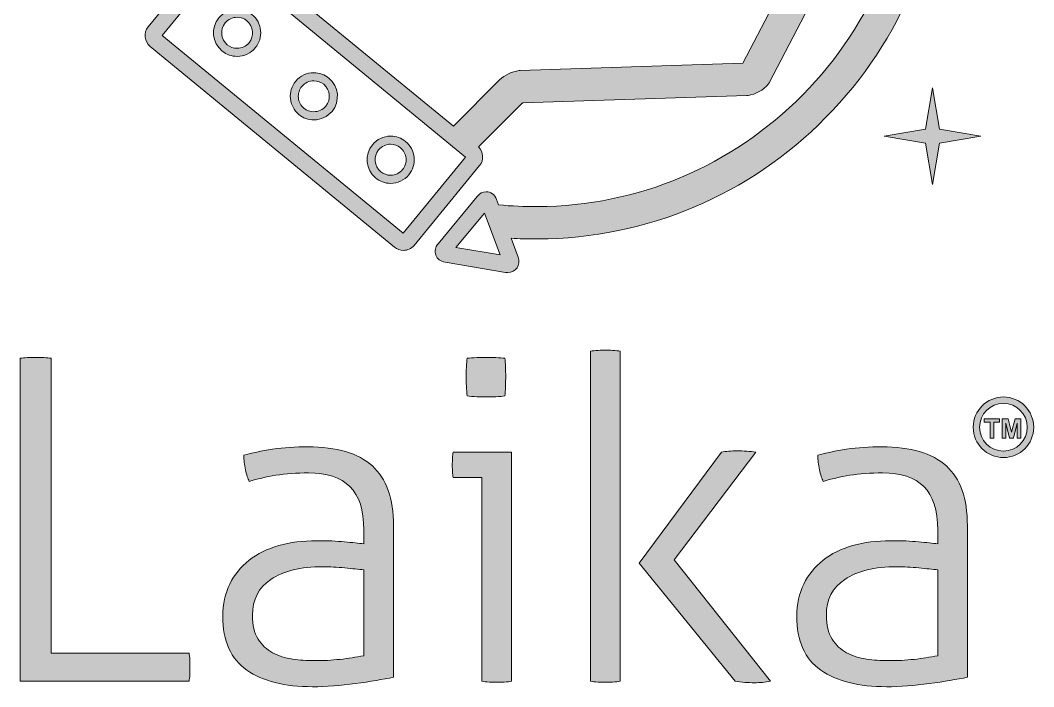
# Model space of a CAD drawing. Header units: inches. Extents: x 450 to 552, y -410 to -277.
# Drawn here: x 450.5 to 552, y -410.2 to -343.5 of the extents above; entities that cross this region are included whole.
import ezdxf

# ---------------------------------------------------------------- set-up
doc = ezdxf.new("R2010")
doc.units = ezdxf.units.IN
doc.header["$MEASUREMENT"] = 0
doc.layers.add('Layer 1', color=7, linetype='Continuous')

# ---------------------------------------------------------------- blocks, each defined once
blk = doc.blocks.new('block 3')
at = {"layer": 'Layer 1'}
h = blk.add_hatch(color=251, dxfattribs=at)
h.dxf.hatch_style = 2
edge = h.paths.add_edge_path()
edge.add_spline(control_points=[(507.61, -376.6), (507.79, -376.57), (508.04, -376.55), (508.36, -376.54), (508.67, -376.52), (508.92, -376.51), (509.1, -376.51), (509.25, -376.51), (509.49, -376.52), (509.82, -376.54), (510.15, -376.55), (510.4, -376.57), (510.58, -376.6), (510.58, -376.6), (510.58, -409.67), (510.58, -409.67), (510.4, -409.7), (510.15, -409.72), (509.82, -409.74), (509.49, -409.75), (509.25, -409.76), (509.1, -409.76), (508.92, -409.76), (508.67, -409.75), (508.36, -409.74), (508.04, -409.72), (507.79, -409.7), (507.61, -409.67), (507.61, -409.67), (507.61, -376.6), (507.61, -376.6)], knot_values=[0, 0, 0, 0, 1, 1, 1, 2, 2, 2, 3, 3, 3, 4, 4, 4, 5, 5, 5, 6, 6, 6, 7, 7, 7, 8, 8, 8, 9, 9, 9, 10, 10, 10, 10], degree=3, periodic=1)
edge = h.paths.add_edge_path()
edge.add_spline(control_points=[(512.47, -397.84), (512.47, -397.84), (520.71, -386.73), (520.71, -386.73), (521.18, -386.64), (521.71, -386.59), (522.28, -386.59), (522.94, -386.59), (523.57, -386.64), (524.17, -386.73), (524.17, -386.73), (515.98, -397.52), (515.98, -397.52), (515.98, -397.52), (525.65, -409.67), (525.65, -409.67), (525.11, -409.76), (524.57, -409.81), (524.03, -409.81), (523.37, -409.81), (522.73, -409.76), (522.1, -409.67), (522.1, -409.67), (512.47, -397.84), (512.47, -397.84)], knot_values=[0, 0, 0, 0, 1, 1, 1, 2, 2, 2, 3, 3, 3, 4, 4, 4, 5, 5, 5, 6, 6, 6, 7, 7, 7, 8, 8, 8, 8], degree=3, periodic=1)
h = blk.add_hatch(color=251, dxfattribs=at)
h.dxf.hatch_style = 2
edge = h.paths.add_edge_path()
edge.add_spline(control_points=[(450.48, -377.32), (450.66, -377.29), (450.89, -377.27), (451.18, -377.26), (451.46, -377.24), (451.75, -377.23), (452.05, -377.23), (452.32, -377.23), (452.59, -377.24), (452.86, -377.26), (453.13, -377.27), (453.37, -377.29), (453.58, -377.32), (453.58, -377.32), (453.58, -406.84), (453.58, -406.84), (453.58, -406.84), (467.39, -406.84), (467.39, -406.84), (467.42, -407.02), (467.45, -407.25), (467.46, -407.53), (467.48, -407.82), (467.48, -408.07), (467.48, -408.28), (467.48, -408.52), (467.48, -408.76), (467.46, -409.02), (467.45, -409.27), (467.42, -409.49), (467.39, -409.67), (467.39, -409.67), (450.48, -409.67), (450.48, -409.67), (450.48, -409.67), (450.48, -377.32), (450.48, -377.32)], knot_values=[0, 0, 0, 0, 1, 1, 1, 2, 2, 2, 3, 3, 3, 4, 4, 4, 5, 5, 5, 6, 6, 6, 7, 7, 7, 8, 8, 8, 9, 9, 9, 10, 10, 10, 11, 11, 11, 12, 12, 12, 12], degree=3, periodic=1)
h = blk.add_hatch(color=251, dxfattribs=at)
h.dxf.hatch_style = 2
edge = h.paths.add_edge_path()
edge.add_spline(control_points=[(496.73, -389.25), (496.73, -389.25), (493.85, -389.25), (493.85, -389.25), (493.82, -389.1), (493.79, -388.92), (493.78, -388.71), (493.76, -388.5), (493.76, -388.27), (493.76, -388.03), (493.76, -387.79), (493.76, -387.55), (493.78, -387.31), (493.79, -387.07), (493.82, -386.88), (493.85, -386.73), (493.85, -386.73), (499.7, -386.73), (499.7, -386.73), (499.7, -386.73), (499.7, -409.67), (499.7, -409.67), (499.52, -409.7), (499.27, -409.72), (498.95, -409.74), (498.64, -409.75), (498.39, -409.76), (498.21, -409.76), (498.06, -409.76), (497.82, -409.75), (497.49, -409.74), (497.16, -409.72), (496.91, -409.7), (496.73, -409.67), (496.73, -409.67), (496.73, -389.25), (496.73, -389.25)], knot_values=[0, 0, 0, 0, 1, 1, 1, 2, 2, 2, 3, 3, 3, 4, 4, 4, 5, 5, 5, 6, 6, 6, 7, 7, 7, 8, 8, 8, 9, 9, 9, 10, 10, 10, 11, 11, 11, 12, 12, 12, 12], degree=3, periodic=1)
edge = h.paths.add_edge_path()
edge.add_spline(control_points=[(495.24, -381.1), (495.21, -380.83), (495.19, -380.5), (495.17, -380.11), (495.16, -379.72), (495.15, -379.39), (495.15, -379.12), (495.15, -378.88), (495.16, -378.58), (495.17, -378.22), (495.19, -377.86), (495.21, -377.56), (495.24, -377.32), (495.51, -377.29), (495.84, -377.27), (496.23, -377.26), (496.62, -377.24), (496.95, -377.23), (497.22, -377.23), (497.46, -377.23), (497.76, -377.24), (498.12, -377.26), (498.48, -377.27), (498.78, -377.29), (499.02, -377.32), (499.05, -377.56), (499.07, -377.86), (499.09, -378.22), (499.1, -378.58), (499.11, -378.88), (499.11, -379.12), (499.11, -379.39), (499.1, -379.72), (499.09, -380.11), (499.07, -380.5), (499.05, -380.83), (499.02, -381.1), (498.78, -381.13), (498.48, -381.16), (498.12, -381.17), (497.76, -381.19), (497.46, -381.19), (497.22, -381.19), (496.95, -381.19), (496.62, -381.19), (496.23, -381.17), (495.84, -381.16), (495.51, -381.13), (495.24, -381.1)], knot_values=[0, 0, 0, 0, 1, 1, 1, 2, 2, 2, 3, 3, 3, 4, 4, 4, 5, 5, 5, 6, 6, 6, 7, 7, 7, 8, 8, 8, 9, 9, 9, 10, 10, 10, 11, 11, 11, 12, 12, 12, 13, 13, 13, 14, 14, 14, 15, 15, 15, 16, 16, 16, 16], degree=3, periodic=1)
h = blk.add_hatch(color=251, dxfattribs=at)
h.dxf.hatch_style = 2
edge = h.paths.add_edge_path()
edge.add_spline(control_points=[(484.9, -394.51), (484.9, -392.53), (484.43, -391.08), (483.5, -390.17), (482.57, -389.25), (481.19, -388.8), (479.36, -388.8), (478.16, -388.8), (477.07, -388.88), (476.08, -389.04), (475.09, -389.21), (474.2, -389.41), (473.42, -389.65), (473.27, -389.38), (473.15, -388.99), (473.04, -388.48), (472.94, -387.97), (472.88, -387.49), (472.88, -387.04), (473.66, -386.8), (474.62, -386.6), (475.76, -386.43), (476.9, -386.27), (478.07, -386.19), (479.27, -386.19), (482.18, -386.19), (484.34, -386.82), (485.75, -388.1), (487.16, -389.37), (487.86, -391.38), (487.86, -394.1), (487.86, -394.1), (487.86, -409.27), (487.86, -409.27), (486.81, -409.48), (485.54, -409.68), (484.04, -409.9), (482.54, -410.1), (481.12, -410.21), (479.77, -410.21), (476.98, -410.21), (474.78, -409.66), (473.18, -408.55), (471.57, -407.44), (470.77, -405.64), (470.77, -403.15), (470.77, -401.95), (471, -400.88), (471.47, -399.93), (471.93, -398.99), (472.58, -398.19), (473.4, -397.55), (474.22, -396.9), (475.22, -396.41), (476.37, -396.08), (477.52, -395.75), (478.79, -395.59), (480.17, -395.59), (481.25, -395.59), (482.18, -395.63), (482.96, -395.7), (483.74, -395.78), (484.38, -395.84), (484.9, -395.9), (484.9, -395.9), (484.9, -394.51), (484.9, -394.51)], knot_values=[0, 0, 0, 0, 1, 1, 1, 2, 2, 2, 3, 3, 3, 4, 4, 4, 5, 5, 5, 6, 6, 6, 7, 7, 7, 8, 8, 8, 9, 9, 9, 10, 10, 10, 11, 11, 11, 12, 12, 12, 13, 13, 13, 14, 14, 14, 15, 15, 15, 16, 16, 16, 17, 17, 17, 18, 18, 18, 19, 19, 19, 20, 20, 20, 21, 21, 21, 22, 22, 22, 22], degree=3, periodic=1)
edge = h.paths.add_edge_path()
edge.add_spline(control_points=[(484.9, -398.51), (484.38, -398.45), (483.75, -398.39), (482.98, -398.31), (482.22, -398.24), (481.49, -398.2), (480.8, -398.2), (478.55, -398.2), (476.81, -398.62), (475.58, -399.46), (474.35, -400.3), (473.74, -401.5), (473.74, -403.06), (473.74, -404.05), (473.92, -404.84), (474.3, -405.44), (474.67, -406.04), (475.16, -406.5), (475.76, -406.81), (476.36, -407.13), (477.02, -407.34), (477.74, -407.44), (478.46, -407.55), (479.18, -407.6), (479.9, -407.6), (480.83, -407.6), (481.7, -407.56), (482.51, -407.47), (483.32, -407.38), (484.11, -407.26), (484.9, -407.11), (484.9, -407.11), (484.9, -398.51), (484.9, -398.51)], knot_values=[0, 0, 0, 0, 1, 1, 1, 2, 2, 2, 3, 3, 3, 4, 4, 4, 5, 5, 5, 6, 6, 6, 7, 7, 7, 8, 8, 8, 9, 9, 9, 10, 10, 10, 11, 11, 11, 11], degree=3, periodic=1)
h = blk.add_hatch(color=251, dxfattribs=at)
h.dxf.hatch_style = 2
edge = h.paths.add_edge_path()
edge.add_spline(control_points=[(542.39, -394.51), (542.39, -392.53), (541.92, -391.08), (541, -390.17), (540.07, -389.25), (538.69, -388.8), (536.86, -388.8), (535.66, -388.8), (534.56, -388.88), (533.57, -389.04), (532.58, -389.21), (531.7, -389.41), (530.92, -389.65), (530.77, -389.38), (530.64, -388.99), (530.54, -388.48), (530.43, -387.97), (530.38, -387.49), (530.38, -387.04), (531.16, -386.8), (532.12, -386.6), (533.26, -386.43), (534.4, -386.27), (535.57, -386.19), (536.77, -386.19), (539.68, -386.19), (541.83, -386.82), (543.25, -388.1), (544.65, -389.37), (545.36, -391.38), (545.36, -394.1), (545.36, -394.1), (545.36, -409.27), (545.36, -409.27), (544.31, -409.48), (543.03, -409.68), (541.54, -409.9), (540.04, -410.1), (538.61, -410.21), (537.26, -410.21), (534.47, -410.21), (532.27, -409.66), (530.67, -408.55), (529.07, -407.44), (528.26, -405.64), (528.26, -403.15), (528.26, -401.95), (528.5, -400.88), (528.96, -399.93), (529.43, -398.99), (530.07, -398.19), (530.9, -397.55), (531.72, -396.9), (532.71, -396.41), (533.86, -396.08), (535.02, -395.75), (536.29, -395.59), (537.67, -395.59), (538.75, -395.59), (539.68, -395.63), (540.46, -395.7), (541.24, -395.78), (541.88, -395.84), (542.39, -395.9), (542.39, -395.9), (542.39, -394.51), (542.39, -394.51)], knot_values=[0, 0, 0, 0, 1, 1, 1, 2, 2, 2, 3, 3, 3, 4, 4, 4, 5, 5, 5, 6, 6, 6, 7, 7, 7, 8, 8, 8, 9, 9, 9, 10, 10, 10, 11, 11, 11, 12, 12, 12, 13, 13, 13, 14, 14, 14, 15, 15, 15, 16, 16, 16, 17, 17, 17, 18, 18, 18, 19, 19, 19, 20, 20, 20, 21, 21, 21, 22, 22, 22, 22], degree=3, periodic=1)
edge = h.paths.add_edge_path()
edge.add_spline(control_points=[(542.39, -398.51), (541.88, -398.45), (541.24, -398.39), (540.48, -398.31), (539.71, -398.24), (538.99, -398.2), (538.3, -398.2), (536.05, -398.2), (534.31, -398.62), (533.08, -399.46), (531.85, -400.3), (531.23, -401.5), (531.23, -403.06), (531.23, -404.05), (531.42, -404.84), (531.8, -405.44), (532.17, -406.04), (532.66, -406.5), (533.26, -406.81), (533.86, -407.13), (534.52, -407.34), (535.24, -407.44), (535.96, -407.55), (536.68, -407.6), (537.4, -407.6), (538.33, -407.6), (539.2, -407.56), (540.01, -407.47), (540.82, -407.38), (541.61, -407.26), (542.39, -407.11), (542.39, -407.11), (542.39, -398.51), (542.39, -398.51)], knot_values=[0, 0, 0, 0, 1, 1, 1, 2, 2, 2, 3, 3, 3, 4, 4, 4, 5, 5, 5, 6, 6, 6, 7, 7, 7, 8, 8, 8, 9, 9, 9, 10, 10, 10, 11, 11, 11, 11], degree=3, periodic=1)
at = {"layer": 'Layer 1', "lineweight": 0}
for points, knots in [([(507.61, -376.6), (507.79, -376.57), (508.04, -376.55), (508.36, -376.54), (508.67, -376.52), (508.92, -376.51), (509.1, -376.51), (509.25, -376.51), (509.49, -376.52), (509.82, -376.54), (510.15, -376.55), (510.4, -376.57), (510.58, -376.6), (510.58, -376.6), (510.58, -409.67), (510.58, -409.67), (510.4, -409.7), (510.15, -409.72), (509.82, -409.74), (509.49, -409.75), (509.25, -409.76), (509.1, -409.76), (508.92, -409.76), (508.67, -409.75), (508.36, -409.74), (508.04, -409.72), (507.79, -409.7), (507.61, -409.67), (507.61, -409.67), (507.61, -376.6), (507.61, -376.6)], [0, 0, 0, 0, 1, 1, 1, 2, 2, 2, 3, 3, 3, 4, 4, 4, 5, 5, 5, 6, 6, 6, 7, 7, 7, 8, 8, 8, 9, 9, 9, 10, 10, 10, 10]), ([(450.48, -377.32), (450.66, -377.29), (450.89, -377.27), (451.18, -377.26), (451.46, -377.24), (451.75, -377.23), (452.05, -377.23), (452.32, -377.23), (452.59, -377.24), (452.86, -377.26), (453.13, -377.27), (453.37, -377.29), (453.58, -377.32), (453.58, -377.32), (453.58, -406.84), (453.58, -406.84), (453.58, -406.84), (467.39, -406.84), (467.39, -406.84), (467.42, -407.02), (467.45, -407.25), (467.46, -407.53), (467.48, -407.82), (467.48, -408.07), (467.48, -408.28), (467.48, -408.52), (467.48, -408.76), (467.46, -409.02), (467.45, -409.27), (467.42, -409.49), (467.39, -409.67), (467.39, -409.67), (450.48, -409.67), (450.48, -409.67), (450.48, -409.67), (450.48, -377.32), (450.48, -377.32)], [0, 0, 0, 0, 1, 1, 1, 2, 2, 2, 3, 3, 3, 4, 4, 4, 5, 5, 5, 6, 6, 6, 7, 7, 7, 8, 8, 8, 9, 9, 9, 10, 10, 10, 11, 11, 11, 12, 12, 12, 12]), ([(495.24, -381.1), (495.21, -380.83), (495.19, -380.5), (495.17, -380.11), (495.16, -379.72), (495.15, -379.39), (495.15, -379.12), (495.15, -378.88), (495.16, -378.58), (495.17, -378.22), (495.19, -377.86), (495.21, -377.56), (495.24, -377.32), (495.51, -377.29), (495.84, -377.27), (496.23, -377.26), (496.62, -377.24), (496.95, -377.23), (497.22, -377.23), (497.46, -377.23), (497.76, -377.24), (498.12, -377.26), (498.48, -377.27), (498.78, -377.29), (499.02, -377.32), (499.05, -377.56), (499.07, -377.86), (499.09, -378.22), (499.1, -378.58), (499.11, -378.88), (499.11, -379.12), (499.11, -379.39), (499.1, -379.72), (499.09, -380.11), (499.07, -380.5), (499.05, -380.83), (499.02, -381.1), (498.78, -381.13), (498.48, -381.16), (498.12, -381.17), (497.76, -381.19), (497.46, -381.19), (497.22, -381.19), (496.95, -381.19), (496.62, -381.19), (496.23, -381.17), (495.84, -381.16), (495.51, -381.13), (495.24, -381.1)], [0, 0, 0, 0, 1, 1, 1, 2, 2, 2, 3, 3, 3, 4, 4, 4, 5, 5, 5, 6, 6, 6, 7, 7, 7, 8, 8, 8, 9, 9, 9, 10, 10, 10, 11, 11, 11, 12, 12, 12, 13, 13, 13, 14, 14, 14, 15, 15, 15, 16, 16, 16, 16]), ([(484.9, -394.51), (484.9, -392.53), (484.43, -391.08), (483.5, -390.17), (482.57, -389.25), (481.19, -388.8), (479.36, -388.8), (478.16, -388.8), (477.07, -388.88), (476.08, -389.04), (475.09, -389.21), (474.2, -389.41), (473.42, -389.65), (473.27, -389.38), (473.15, -388.99), (473.04, -388.48), (472.94, -387.97), (472.88, -387.49), (472.88, -387.04), (473.66, -386.8), (474.62, -386.6), (475.76, -386.43), (476.9, -386.27), (478.07, -386.19), (479.27, -386.19), (482.18, -386.19), (484.34, -386.82), (485.75, -388.1), (487.16, -389.37), (487.86, -391.38), (487.86, -394.1), (487.86, -394.1), (487.86, -409.27), (487.86, -409.27), (486.81, -409.48), (485.54, -409.68), (484.04, -409.9), (482.54, -410.1), (481.12, -410.21), (479.77, -410.21), (476.98, -410.21), (474.78, -409.66), (473.18, -408.55), (471.57, -407.44), (470.77, -405.64), (470.77, -403.15), (470.77, -401.95), (471, -400.88), (471.47, -399.93), (471.93, -398.99), (472.58, -398.19), (473.4, -397.55), (474.22, -396.9), (475.22, -396.41), (476.37, -396.08), (477.52, -395.75), (478.79, -395.59), (480.17, -395.59), (481.25, -395.59), (482.18, -395.63), (482.96, -395.7), (483.74, -395.78), (484.38, -395.84), (484.9, -395.9), (484.9, -395.9), (484.9, -394.51), (484.9, -394.51)], [0, 0, 0, 0, 1, 1, 1, 2, 2, 2, 3, 3, 3, 4, 4, 4, 5, 5, 5, 6, 6, 6, 7, 7, 7, 8, 8, 8, 9, 9, 9, 10, 10, 10, 11, 11, 11, 12, 12, 12, 13, 13, 13, 14, 14, 14, 15, 15, 15, 16, 16, 16, 17, 17, 17, 18, 18, 18, 19, 19, 19, 20, 20, 20, 21, 21, 21, 22, 22, 22, 22]), ([(496.73, -389.25), (496.73, -389.25), (493.85, -389.25), (493.85, -389.25), (493.82, -389.1), (493.79, -388.92), (493.78, -388.71), (493.76, -388.5), (493.76, -388.27), (493.76, -388.03), (493.76, -387.79), (493.76, -387.55), (493.78, -387.31), (493.79, -387.07), (493.82, -386.88), (493.85, -386.73), (493.85, -386.73), (499.7, -386.73), (499.7, -386.73), (499.7, -386.73), (499.7, -409.67), (499.7, -409.67), (499.52, -409.7), (499.27, -409.72), (498.95, -409.74), (498.64, -409.75), (498.39, -409.76), (498.21, -409.76), (498.06, -409.76), (497.82, -409.75), (497.49, -409.74), (497.16, -409.72), (496.91, -409.7), (496.73, -409.67), (496.73, -409.67), (496.73, -389.25), (496.73, -389.25)], [0, 0, 0, 0, 1, 1, 1, 2, 2, 2, 3, 3, 3, 4, 4, 4, 5, 5, 5, 6, 6, 6, 7, 7, 7, 8, 8, 8, 9, 9, 9, 10, 10, 10, 11, 11, 11, 12, 12, 12, 12]), ([(512.47, -397.84), (512.47, -397.84), (520.71, -386.73), (520.71, -386.73), (521.18, -386.64), (521.71, -386.59), (522.28, -386.59), (522.94, -386.59), (523.57, -386.64), (524.17, -386.73), (524.17, -386.73), (515.98, -397.52), (515.98, -397.52), (515.98, -397.52), (525.65, -409.67), (525.65, -409.67), (525.11, -409.76), (524.57, -409.81), (524.03, -409.81), (523.37, -409.81), (522.73, -409.76), (522.1, -409.67), (522.1, -409.67), (512.47, -397.84), (512.47, -397.84)], [0, 0, 0, 0, 1, 1, 1, 2, 2, 2, 3, 3, 3, 4, 4, 4, 5, 5, 5, 6, 6, 6, 7, 7, 7, 8, 8, 8, 8]), ([(542.39, -394.51), (542.39, -392.53), (541.92, -391.08), (541, -390.17), (540.07, -389.25), (538.69, -388.8), (536.86, -388.8), (535.66, -388.8), (534.56, -388.88), (533.57, -389.04), (532.58, -389.21), (531.7, -389.41), (530.92, -389.65), (530.77, -389.38), (530.64, -388.99), (530.54, -388.48), (530.43, -387.97), (530.38, -387.49), (530.38, -387.04), (531.16, -386.8), (532.12, -386.6), (533.26, -386.43), (534.4, -386.27), (535.57, -386.19), (536.77, -386.19), (539.68, -386.19), (541.83, -386.82), (543.25, -388.1), (544.65, -389.37), (545.36, -391.38), (545.36, -394.1), (545.36, -394.1), (545.36, -409.27), (545.36, -409.27), (544.31, -409.48), (543.03, -409.68), (541.54, -409.9), (540.04, -410.1), (538.61, -410.21), (537.26, -410.21), (534.47, -410.21), (532.27, -409.66), (530.67, -408.55), (529.07, -407.44), (528.26, -405.64), (528.26, -403.15), (528.26, -401.95), (528.5, -400.88), (528.96, -399.93), (529.43, -398.99), (530.07, -398.19), (530.9, -397.55), (531.72, -396.9), (532.71, -396.41), (533.86, -396.08), (535.02, -395.75), (536.29, -395.59), (537.67, -395.59), (538.75, -395.59), (539.68, -395.63), (540.46, -395.7), (541.24, -395.78), (541.88, -395.84), (542.39, -395.9), (542.39, -395.9), (542.39, -394.51), (542.39, -394.51)], [0, 0, 0, 0, 1, 1, 1, 2, 2, 2, 3, 3, 3, 4, 4, 4, 5, 5, 5, 6, 6, 6, 7, 7, 7, 8, 8, 8, 9, 9, 9, 10, 10, 10, 11, 11, 11, 12, 12, 12, 13, 13, 13, 14, 14, 14, 15, 15, 15, 16, 16, 16, 17, 17, 17, 18, 18, 18, 19, 19, 19, 20, 20, 20, 21, 21, 21, 22, 22, 22, 22]), ([(484.9, -398.51), (484.38, -398.45), (483.75, -398.39), (482.98, -398.31), (482.22, -398.24), (481.49, -398.2), (480.8, -398.2), (478.55, -398.2), (476.81, -398.62), (475.58, -399.46), (474.35, -400.3), (473.74, -401.5), (473.74, -403.06), (473.74, -404.05), (473.92, -404.84), (474.3, -405.44), (474.67, -406.04), (475.16, -406.5), (475.76, -406.81), (476.36, -407.13), (477.02, -407.34), (477.74, -407.44), (478.46, -407.55), (479.18, -407.6), (479.9, -407.6), (480.83, -407.6), (481.7, -407.56), (482.51, -407.47), (483.32, -407.38), (484.11, -407.26), (484.9, -407.11), (484.9, -407.11), (484.9, -398.51), (484.9, -398.51)], [0, 0, 0, 0, 1, 1, 1, 2, 2, 2, 3, 3, 3, 4, 4, 4, 5, 5, 5, 6, 6, 6, 7, 7, 7, 8, 8, 8, 9, 9, 9, 10, 10, 10, 11, 11, 11, 11]), ([(542.39, -398.51), (541.88, -398.45), (541.24, -398.39), (540.48, -398.31), (539.71, -398.24), (538.99, -398.2), (538.3, -398.2), (536.05, -398.2), (534.31, -398.62), (533.08, -399.46), (531.85, -400.3), (531.23, -401.5), (531.23, -403.06), (531.23, -404.05), (531.42, -404.84), (531.8, -405.44), (532.17, -406.04), (532.66, -406.5), (533.26, -406.81), (533.86, -407.13), (534.52, -407.34), (535.24, -407.44), (535.96, -407.55), (536.68, -407.6), (537.4, -407.6), (538.33, -407.6), (539.2, -407.56), (540.01, -407.47), (540.82, -407.38), (541.61, -407.26), (542.39, -407.11), (542.39, -407.11), (542.39, -398.51), (542.39, -398.51)], [0, 0, 0, 0, 1, 1, 1, 2, 2, 2, 3, 3, 3, 4, 4, 4, 5, 5, 5, 6, 6, 6, 7, 7, 7, 8, 8, 8, 9, 9, 9, 10, 10, 10, 11, 11, 11, 11])]:
    blk.add_open_spline(points, degree=3, knots=knots, dxfattribs=at)
blk = doc.blocks.new('block 4')
at = {"layer": 'Layer 1'}
h = blk.add_hatch(color=251, dxfattribs=at)
h.dxf.hatch_style = 2
edge = h.paths.add_edge_path()
edge.add_spline(control_points=[(548.97, -381.2), (547.3, -381.2), (545.94, -382.56), (545.94, -384.23), (545.94, -385.9), (547.3, -387.27), (548.97, -387.27), (550.64, -387.27), (552, -385.9), (552, -384.23), (552, -382.56), (550.64, -381.2), (548.97, -381.2)], knot_values=[0, 0, 0, 0, 1, 1, 1, 2, 2, 2, 3, 3, 3, 4, 4, 4, 4], degree=3, periodic=1)
edge = h.paths.add_edge_path()
edge.add_spline(control_points=[(548.97, -386.62), (547.65, -386.62), (546.58, -385.55), (546.58, -384.23), (546.58, -382.91), (547.65, -381.84), (548.97, -381.84), (550.29, -381.84), (551.36, -382.91), (551.36, -384.23), (551.36, -385.55), (550.29, -386.62), (548.97, -386.62)], knot_values=[0, 0, 0, 0, 1, 1, 1, 2, 2, 2, 3, 3, 3, 4, 4, 4, 4], degree=3, periodic=1)
h = blk.add_hatch(color=251, dxfattribs=at)
h.dxf.hatch_style = 2
h.paths.add_polyline_path([(547.05, -383.72), (547.63, -383.72), (547.63, -385.34), (548.02, -385.34), (548.02, -383.72), (548.59, -383.72), (548.59, -383.39), (547.05, -383.39)])
h = blk.add_hatch(color=251, dxfattribs=at)
h.dxf.hatch_style = 2
h.paths.add_polyline_path([(550.13, -383.39), (549.78, -384.72), (549.43, -383.39), (548.84, -383.39), (548.84, -385.34), (549.21, -385.34), (549.21, -383.81), (549.59, -385.34), (549.97, -385.34), (550.35, -383.81), (550.35, -385.34), (550.72, -385.34), (550.72, -383.39)])
at = {"layer": 'Layer 1', "lineweight": 0}
for points in [[(547.05, -383.72), (547.63, -383.72), (547.63, -385.34), (548.02, -385.34), (548.02, -383.72), (548.59, -383.72), (548.59, -383.39), (547.05, -383.39), (547.05, -383.72)], [(550.13, -383.39), (549.78, -384.72), (549.43, -383.39), (548.84, -383.39), (548.84, -385.34), (549.21, -385.34), (549.21, -383.81), (549.59, -385.34), (549.97, -385.34), (550.35, -383.81), (550.35, -385.34), (550.72, -385.34), (550.72, -383.39), (550.13, -383.39)]]:
    blk.add_lwpolyline(points, dxfattribs=at)
for points in [[(548.97, -381.2), (547.3, -381.2), (545.94, -382.56), (545.94, -384.23), (545.94, -385.9), (547.3, -387.27), (548.97, -387.27), (550.64, -387.27), (552, -385.9), (552, -384.23), (552, -382.56), (550.64, -381.2), (548.97, -381.2)], [(548.97, -386.62), (547.65, -386.62), (546.58, -385.55), (546.58, -384.23), (546.58, -382.91), (547.65, -381.84), (548.97, -381.84), (550.29, -381.84), (551.36, -382.91), (551.36, -384.23), (551.36, -385.55), (550.29, -386.62), (548.97, -386.62)]]:
    blk.add_open_spline(points, degree=3, knots=[0, 0, 0, 0, 1, 1, 1, 2, 2, 2, 3, 3, 3, 4, 4, 4, 4], dxfattribs=at)
blk = doc.blocks.new('block 6')
at = {"layer": 'Layer 1'}
h = blk.add_hatch(color=250, dxfattribs=at)
h.dxf.hatch_style = 2
edge = h.paths.add_edge_path()
edge.add_spline(control_points=[(502.08, -283.62), (502, -283.62), (501.91, -283.62), (501.83, -283.62), (489.47, -283.7), (478.42, -289.28), (470.97, -298.01), (470.97, -298.01), (468.98, -297.48), (468.98, -297.48), (468.36, -297.26), (467.71, -297.33), (467.19, -297.69), (466.62, -298.09), (466.32, -298.76), (466.38, -299.49), (466.38, -299.49), (466.39, -299.57), (466.39, -299.57), (466.39, -299.57), (467.07, -303.41), (467.07, -303.41), (463.3, -309.64), (461.15, -316.95), (461.2, -324.75), (461.22, -327.92), (461.6, -331.06), (462.34, -334.11), (462.34, -334.11), (460.63, -333.82), (460.63, -333.82), (460.16, -333.75), (459.72, -333.92), (459.48, -334.27), (459.27, -334.57), (459.23, -334.97), (459.37, -335.35), (459.37, -335.35), (461.53, -341.11), (461.53, -341.11), (461.71, -341.59), (462.11, -341.89), (462.57, -341.89), (462.92, -341.89), (463.24, -341.73), (463.48, -341.44), (463.48, -341.44), (467.39, -336.69), (467.39, -336.69), (467.67, -336.35), (467.75, -335.92), (467.61, -335.55), (467.47, -335.18), (467.13, -334.91), (466.69, -334.84), (466.69, -334.84), (465.84, -334.69), (465.84, -334.69), (464.93, -331.47), (464.46, -328.12), (464.44, -324.73), (464.4, -318.96), (465.68, -313.48), (467.99, -308.57), (467.99, -308.57), (470.37, -321.99), (470.37, -321.99), (470.48, -322.84), (471.08, -323.68), (471.86, -324.04), (471.86, -324.04), (473.96, -325.02), (473.96, -325.02), (473.96, -325.02), (471.74, -335.93), (471.74, -335.93), (471.51, -335.76), (471.22, -335.66), (470.92, -335.66), (470.51, -335.66), (470.12, -335.84), (469.85, -336.16), (469.85, -336.16), (463.29, -344.15), (463.29, -344.15), (462.81, -344.74), (462.9, -345.62), (463.49, -346.1), (463.49, -346.1), (487.98, -366.21), (487.98, -366.21), (488.22, -366.41), (488.54, -366.52), (488.86, -366.52), (489.27, -366.52), (489.66, -366.34), (489.93, -366.02), (489.93, -366.02), (496.49, -358.03), (496.49, -358.03), (496.94, -357.47), (496.89, -356.66), (496.38, -356.16), (496.38, -356.16), (500.77, -351.78), (500.77, -351.78), (500.78, -351.77), (500.81, -351.76), (500.83, -351.75), (500.83, -351.75), (523.26, -351.01), (523.26, -351.01), (523.26, -351.01), (523.39, -351), (523.39, -351), (524.14, -350.92), (524.95, -350.46), (525.41, -349.87), (525.41, -349.87), (525.5, -349.76), (525.5, -349.76), (525.5, -349.76), (537.47, -326.83), (537.47, -326.83), (537.81, -326.3), (537.89, -325.65), (537.68, -325.08), (537.45, -324.45), (536.9, -324), (536.21, -323.85), (536.21, -323.85), (535.97, -323.79), (535.97, -323.79), (535.97, -323.79), (534.11, -323.36), (534.11, -323.36), (534.11, -323.36), (520.45, -320.18), (520.45, -320.18), (520.44, -320.18), (520.43, -320.17), (520.42, -320.16), (520.42, -320.16), (512.81, -310.11), (512.81, -310.11), (512.34, -309.49), (511.51, -309.03), (510.74, -308.96), (510.74, -308.96), (505.25, -308.46), (505.25, -308.46), (505.25, -308.46), (498.39, -289.61), (498.39, -289.61), (498.14, -288.92), (497.58, -288.44), (496.9, -288.32), (496.22, -288.2), (495.53, -288.46), (495.06, -289.03), (495.06, -289.03), (484.5, -301.61), (484.5, -301.61), (484.5, -301.61), (474.48, -298.94), (474.48, -298.94), (481.3, -291.58), (491.03, -286.93), (501.85, -286.86), (501.93, -286.86), (502.01, -286.86), (502.09, -286.86), (512.05, -286.86), (521.43, -290.71), (528.53, -297.72), (535.68, -304.79), (539.66, -314.22), (539.72, -324.27), (539.78, -334.32), (535.92, -343.8), (528.86, -350.95), (521.79, -358.1), (512.36, -362.08), (502.31, -362.14), (501, -362.15), (499.69, -362.09), (498.39, -361.96), (498.39, -361.96), (498.19, -361.43), (498.19, -361.43), (498.01, -360.95), (497.61, -360.65), (497.15, -360.65), (496.8, -360.65), (496.48, -360.82), (496.24, -361.11), (496.24, -361.11), (492.33, -365.85), (492.33, -365.85), (492.05, -366.19), (491.97, -366.62), (492.11, -366.99), (492.25, -367.37), (492.59, -367.63), (493.03, -367.71), (493.03, -367.71), (499.09, -368.72), (499.09, -368.72), (499.17, -368.73), (499.24, -368.74), (499.32, -368.74), (499.7, -368.74), (500.04, -368.57), (500.24, -368.28), (500.45, -367.97), (500.49, -367.58), (500.35, -367.19), (500.35, -367.19), (499.64, -365.31), (499.64, -365.31), (500.45, -365.36), (501.27, -365.38), (502.08, -365.38), (502.16, -365.38), (502.25, -365.38), (502.33, -365.38), (513.25, -365.31), (523.49, -361), (531.16, -353.23), (538.84, -345.46), (543.03, -335.17), (542.96, -324.25), (542.82, -301.79), (524.51, -283.62), (502.08, -283.62)], knot_values=[0, 0, 0, 0, 1, 1, 1, 2, 2, 2, 3, 3, 3, 4, 4, 4, 5, 5, 5, 6, 6, 6, 7, 7, 7, 8, 8, 8, 9, 9, 9, 10, 10, 10, 11, 11, 11, 12, 12, 12, 13, 13, 13, 14, 14, 14, 15, 15, 15, 16, 16, 16, 17, 17, 17, 18, 18, 18, 19, 19, 19, 20, 20, 20, 21, 21, 21, 22, 22, 22, 23, 23, 23, 24, 24, 24, 25, 25, 25, 26, 26, 26, 27, 27, 27, 28, 28, 28, 29, 29, 29, 30, 30, 30, 31, 31, 31, 32, 32, 32, 33, 33, 33, 34, 34, 34, 35, 35, 35, 36, 36, 36, 37, 37, 37, 38, 38, 38, 39, 39, 39, 40, 40, 40, 41, 41, 41, 42, 42, 42, 43, 43, 43, 44, 44, 44, 45, 45, 45, 46, 46, 46, 47, 47, 47, 48, 48, 48, 49, 49, 49, 50, 50, 50, 51, 51, 51, 52, 52, 52, 53, 53, 53, 54, 54, 54, 55, 55, 55, 56, 56, 56, 57, 57, 57, 58, 58, 58, 59, 59, 59, 60, 60, 60, 61, 61, 61, 62, 62, 62, 63, 63, 63, 64, 64, 64, 65, 65, 65, 66, 66, 66, 67, 67, 67, 68, 68, 68, 69, 69, 69, 70, 70, 70, 71, 71, 71, 72, 72, 72, 73, 73, 73, 74, 74, 74, 75, 75, 75, 76, 76, 76, 77, 77, 77, 78, 78, 78, 78], degree=3, periodic=1)
h.paths.add_polyline_path([(465.61, -336.3), (462.75, -339.76), (461.18, -335.56)])
h.paths.add_polyline_path([(488.82, -364.81), (464.7, -345), (470.96, -337.37), (495.08, -357.18)])
edge = h.paths.add_edge_path()
edge.add_spline(control_points=[(496.1, -292.82), (496.1, -292.82), (501.68, -308.14), (501.68, -308.14), (501.68, -308.14), (496.8, -307.69), (496.8, -307.69), (496.8, -307.69), (496.71, -306.63), (496.71, -306.63), (496.63, -305.75), (496.02, -304.87), (495.21, -304.49), (495.21, -304.49), (495.08, -304.43), (495.08, -304.43), (495.08, -304.43), (487.96, -302.53), (487.96, -302.53), (487.96, -302.53), (496.1, -292.82), (496.1, -292.82)], knot_values=[0, 0, 0, 0, 1, 1, 1, 2, 2, 2, 3, 3, 3, 4, 4, 4, 5, 5, 5, 6, 6, 6, 7, 7, 7, 7], degree=3, periodic=1)
edge = h.paths.add_edge_path()
edge.add_spline(control_points=[(493.52, -307.37), (493.52, -307.37), (494.1, -313.95), (494.1, -313.95), (494.17, -314.84), (494.96, -315.5), (495.85, -315.42), (496.75, -315.34), (497.4, -314.56), (497.33, -313.66), (497.33, -313.66), (497.09, -310.97), (497.09, -310.97), (497.09, -310.97), (510.31, -312.18), (510.31, -312.18), (510.31, -312.18), (517.87, -322.17), (517.87, -322.17), (518.3, -322.73), (519.04, -323.2), (519.73, -323.34), (519.73, -323.34), (526.77, -324.98), (526.77, -324.98), (526.77, -324.98), (531.31, -331.62), (531.31, -331.62), (531.31, -331.62), (522.87, -347.78), (522.87, -347.78), (522.87, -347.78), (500.57, -348.51), (500.57, -348.51), (500.57, -348.51), (500.44, -348.52), (500.44, -348.52), (499.76, -348.6), (498.99, -348.97), (498.5, -349.46), (498.5, -349.46), (493.87, -354.09), (493.87, -354.09), (493.87, -354.09), (474.58, -338.25), (474.58, -338.25), (474.58, -338.25), (476.98, -326.43), (476.98, -326.43), (476.98, -326.43), (478.25, -327.02), (478.25, -327.02), (478.47, -327.12), (478.71, -327.17), (478.94, -327.17), (479.55, -327.17), (480.13, -326.83), (480.41, -326.24), (480.79, -325.42), (480.43, -324.46), (479.62, -324.08), (479.62, -324.08), (473.53, -321.24), (473.53, -321.24), (473.53, -321.24), (469.96, -301.1), (469.96, -301.1), (469.96, -301.1), (493.52, -307.37), (493.52, -307.37)], knot_values=[0, 0, 0, 0, 1, 1, 1, 2, 2, 2, 3, 3, 3, 4, 4, 4, 5, 5, 5, 6, 6, 6, 7, 7, 7, 8, 8, 8, 9, 9, 9, 10, 10, 10, 11, 11, 11, 12, 12, 12, 13, 13, 13, 14, 14, 14, 15, 15, 15, 16, 16, 16, 17, 17, 17, 18, 18, 18, 19, 19, 19, 20, 20, 20, 21, 21, 21, 22, 22, 22, 23, 23, 23, 23], degree=3, periodic=1)
h.paths.add_polyline_path([(494.11, -366.24), (496.97, -362.78), (498.54, -366.98)])
at = {"layer": 'Layer 1', "lineweight": 0}
for points in [[(488.82, -364.81), (464.7, -345), (470.96, -337.37), (495.08, -357.18), (488.82, -364.81)], [(494.11, -366.24), (496.97, -362.78), (498.54, -366.98), (494.11, -366.24)]]:
    blk.add_lwpolyline(points, dxfattribs=at)
for points, knots in [([(502.08, -283.62), (502, -283.62), (501.91, -283.62), (501.83, -283.62), (489.47, -283.7), (478.42, -289.28), (470.97, -298.01), (470.97, -298.01), (468.98, -297.48), (468.98, -297.48), (468.36, -297.26), (467.71, -297.33), (467.19, -297.69), (466.62, -298.09), (466.32, -298.76), (466.38, -299.49), (466.38, -299.49), (466.39, -299.57), (466.39, -299.57), (466.39, -299.57), (467.07, -303.41), (467.07, -303.41), (463.3, -309.64), (461.15, -316.95), (461.2, -324.75), (461.22, -327.92), (461.6, -331.06), (462.34, -334.11), (462.34, -334.11), (460.63, -333.82), (460.63, -333.82), (460.16, -333.75), (459.72, -333.92), (459.48, -334.27), (459.27, -334.57), (459.23, -334.97), (459.37, -335.35), (459.37, -335.35), (461.53, -341.11), (461.53, -341.11), (461.71, -341.59), (462.11, -341.89), (462.57, -341.89), (462.92, -341.89), (463.24, -341.73), (463.48, -341.44), (463.48, -341.44), (467.39, -336.69), (467.39, -336.69), (467.67, -336.35), (467.75, -335.92), (467.61, -335.55), (467.47, -335.18), (467.13, -334.91), (466.69, -334.84), (466.69, -334.84), (465.84, -334.69), (465.84, -334.69), (464.93, -331.47), (464.46, -328.12), (464.44, -324.73), (464.4, -318.96), (465.68, -313.48), (467.99, -308.57), (467.99, -308.57), (470.37, -321.99), (470.37, -321.99), (470.48, -322.84), (471.08, -323.68), (471.86, -324.04), (471.86, -324.04), (473.96, -325.02), (473.96, -325.02), (473.96, -325.02), (471.74, -335.93), (471.74, -335.93), (471.51, -335.76), (471.22, -335.66), (470.92, -335.66), (470.51, -335.66), (470.12, -335.84), (469.85, -336.16), (469.85, -336.16), (463.29, -344.15), (463.29, -344.15), (462.81, -344.74), (462.9, -345.62), (463.49, -346.1), (463.49, -346.1), (487.98, -366.21), (487.98, -366.21), (488.22, -366.41), (488.54, -366.52), (488.86, -366.52), (489.27, -366.52), (489.66, -366.34), (489.93, -366.02), (489.93, -366.02), (496.49, -358.03), (496.49, -358.03), (496.94, -357.47), (496.89, -356.66), (496.38, -356.16), (496.38, -356.16), (500.77, -351.78), (500.77, -351.78), (500.78, -351.77), (500.81, -351.76), (500.83, -351.75), (500.83, -351.75), (523.26, -351.01), (523.26, -351.01), (523.26, -351.01), (523.39, -351), (523.39, -351), (524.14, -350.92), (524.95, -350.46), (525.41, -349.87), (525.41, -349.87), (525.5, -349.76), (525.5, -349.76), (525.5, -349.76), (537.47, -326.83), (537.47, -326.83), (537.81, -326.3), (537.89, -325.65), (537.68, -325.08), (537.45, -324.45), (536.9, -324), (536.21, -323.85), (536.21, -323.85), (535.97, -323.79), (535.97, -323.79), (535.97, -323.79), (534.11, -323.36), (534.11, -323.36), (534.11, -323.36), (520.45, -320.18), (520.45, -320.18), (520.44, -320.18), (520.43, -320.17), (520.42, -320.16), (520.42, -320.16), (512.81, -310.11), (512.81, -310.11), (512.34, -309.49), (511.51, -309.03), (510.74, -308.96), (510.74, -308.96), (505.25, -308.46), (505.25, -308.46), (505.25, -308.46), (498.39, -289.61), (498.39, -289.61), (498.14, -288.92), (497.58, -288.44), (496.9, -288.32), (496.22, -288.2), (495.53, -288.46), (495.06, -289.03), (495.06, -289.03), (484.5, -301.61), (484.5, -301.61), (484.5, -301.61), (474.48, -298.94), (474.48, -298.94), (481.3, -291.58), (491.03, -286.93), (501.85, -286.86), (501.93, -286.86), (502.01, -286.86), (502.09, -286.86), (512.05, -286.86), (521.43, -290.71), (528.53, -297.72), (535.68, -304.79), (539.66, -314.22), (539.72, -324.27), (539.78, -334.32), (535.92, -343.8), (528.86, -350.95), (521.79, -358.1), (512.36, -362.08), (502.31, -362.14), (501, -362.15), (499.69, -362.09), (498.39, -361.96), (498.39, -361.96), (498.19, -361.43), (498.19, -361.43), (498.01, -360.95), (497.61, -360.65), (497.15, -360.65), (496.8, -360.65), (496.48, -360.82), (496.24, -361.11), (496.24, -361.11), (492.33, -365.85), (492.33, -365.85), (492.05, -366.19), (491.97, -366.62), (492.11, -366.99), (492.25, -367.37), (492.59, -367.63), (493.03, -367.71), (493.03, -367.71), (499.09, -368.72), (499.09, -368.72), (499.17, -368.73), (499.24, -368.74), (499.32, -368.74), (499.7, -368.74), (500.04, -368.57), (500.24, -368.28), (500.45, -367.97), (500.49, -367.58), (500.35, -367.19), (500.35, -367.19), (499.64, -365.31), (499.64, -365.31), (500.45, -365.36), (501.27, -365.38), (502.08, -365.38), (502.16, -365.38), (502.25, -365.38), (502.33, -365.38), (513.25, -365.31), (523.49, -361), (531.16, -353.23), (538.84, -345.46), (543.03, -335.17), (542.96, -324.25), (542.82, -301.79), (524.51, -283.62), (502.08, -283.62)], [0, 0, 0, 0, 1, 1, 1, 2, 2, 2, 3, 3, 3, 4, 4, 4, 5, 5, 5, 6, 6, 6, 7, 7, 7, 8, 8, 8, 9, 9, 9, 10, 10, 10, 11, 11, 11, 12, 12, 12, 13, 13, 13, 14, 14, 14, 15, 15, 15, 16, 16, 16, 17, 17, 17, 18, 18, 18, 19, 19, 19, 20, 20, 20, 21, 21, 21, 22, 22, 22, 23, 23, 23, 24, 24, 24, 25, 25, 25, 26, 26, 26, 27, 27, 27, 28, 28, 28, 29, 29, 29, 30, 30, 30, 31, 31, 31, 32, 32, 32, 33, 33, 33, 34, 34, 34, 35, 35, 35, 36, 36, 36, 37, 37, 37, 38, 38, 38, 39, 39, 39, 40, 40, 40, 41, 41, 41, 42, 42, 42, 43, 43, 43, 44, 44, 44, 45, 45, 45, 46, 46, 46, 47, 47, 47, 48, 48, 48, 49, 49, 49, 50, 50, 50, 51, 51, 51, 52, 52, 52, 53, 53, 53, 54, 54, 54, 55, 55, 55, 56, 56, 56, 57, 57, 57, 58, 58, 58, 59, 59, 59, 60, 60, 60, 61, 61, 61, 62, 62, 62, 63, 63, 63, 64, 64, 64, 65, 65, 65, 66, 66, 66, 67, 67, 67, 68, 68, 68, 69, 69, 69, 70, 70, 70, 71, 71, 71, 72, 72, 72, 73, 73, 73, 74, 74, 74, 75, 75, 75, 76, 76, 76, 77, 77, 77, 78, 78, 78, 78]), ([(493.52, -307.37), (493.52, -307.37), (494.1, -313.95), (494.1, -313.95), (494.17, -314.84), (494.96, -315.5), (495.85, -315.42), (496.75, -315.34), (497.4, -314.56), (497.33, -313.66), (497.33, -313.66), (497.09, -310.97), (497.09, -310.97), (497.09, -310.97), (510.31, -312.18), (510.31, -312.18), (510.31, -312.18), (517.87, -322.17), (517.87, -322.17), (518.3, -322.73), (519.04, -323.2), (519.73, -323.34), (519.73, -323.34), (526.77, -324.98), (526.77, -324.98), (526.77, -324.98), (531.31, -331.62), (531.31, -331.62), (531.31, -331.62), (522.87, -347.78), (522.87, -347.78), (522.87, -347.78), (500.57, -348.51), (500.57, -348.51), (500.57, -348.51), (500.44, -348.52), (500.44, -348.52), (499.76, -348.6), (498.99, -348.97), (498.5, -349.46), (498.5, -349.46), (493.87, -354.09), (493.87, -354.09), (493.87, -354.09), (474.58, -338.25), (474.58, -338.25), (474.58, -338.25), (476.98, -326.43), (476.98, -326.43), (476.98, -326.43), (478.25, -327.02), (478.25, -327.02), (478.47, -327.12), (478.71, -327.17), (478.94, -327.17), (479.55, -327.17), (480.13, -326.83), (480.41, -326.24), (480.79, -325.42), (480.43, -324.46), (479.62, -324.08), (479.62, -324.08), (473.53, -321.24), (473.53, -321.24), (473.53, -321.24), (469.96, -301.1), (469.96, -301.1), (469.96, -301.1), (493.52, -307.37), (493.52, -307.37)], [0, 0, 0, 0, 1, 1, 1, 2, 2, 2, 3, 3, 3, 4, 4, 4, 5, 5, 5, 6, 6, 6, 7, 7, 7, 8, 8, 8, 9, 9, 9, 10, 10, 10, 11, 11, 11, 12, 12, 12, 13, 13, 13, 14, 14, 14, 15, 15, 15, 16, 16, 16, 17, 17, 17, 18, 18, 18, 19, 19, 19, 20, 20, 20, 21, 21, 21, 22, 22, 22, 23, 23, 23, 23])]:
    blk.add_open_spline(points, degree=3, knots=knots, dxfattribs=at)
blk = doc.blocks.new('block 5')
at = {"layer": 'Layer 1'}
h = blk.add_hatch(color=250, dxfattribs=at)
h.dxf.hatch_style = 2
edge = h.paths.add_edge_path()
edge.add_spline(control_points=[(470.38, -343.23), (469.55, -344.24), (469.69, -345.73), (470.7, -346.56), (471.12, -346.91), (471.65, -347.1), (472.2, -347.1), (472.91, -347.1), (473.57, -346.79), (474.02, -346.24), (474.43, -345.76), (474.62, -345.14), (474.56, -344.51), (474.5, -343.89), (474.2, -343.32), (473.71, -342.92), (473.29, -342.57), (472.75, -342.37), (472.2, -342.37), (471.5, -342.37), (470.83, -342.69), (470.38, -343.23)], knot_values=[0, 0, 0, 0, 1, 1, 1, 2, 2, 2, 3, 3, 3, 4, 4, 4, 5, 5, 5, 6, 6, 6, 7, 7, 7, 7], degree=3, periodic=1)
edge = h.paths.add_edge_path()
edge.add_spline(control_points=[(471, -343.75), (471.3, -343.39), (471.74, -343.18), (472.2, -343.18), (472.56, -343.18), (472.91, -343.31), (473.19, -343.54), (473.85, -344.09), (473.95, -345.07), (473.4, -345.73), (473.1, -346.09), (472.67, -346.29), (472.2, -346.29), (471.84, -346.29), (471.49, -346.16), (471.21, -345.94), (470.55, -345.39), (470.46, -344.41), (471, -343.75)], knot_values=[0, 0, 0, 0, 1, 1, 1, 2, 2, 2, 3, 3, 3, 4, 4, 4, 5, 5, 5, 6, 6, 6, 6], degree=3, periodic=1)
h = blk.add_hatch(color=250, dxfattribs=at)
h.dxf.hatch_style = 2
edge = h.paths.add_edge_path()
edge.add_spline(control_points=[(478.38, -352.91), (478.81, -353.26), (479.34, -353.45), (479.89, -353.45), (480.6, -353.45), (481.26, -353.14), (481.71, -352.6), (482.54, -351.59), (482.4, -350.1), (481.4, -349.27), (480.97, -348.92), (480.44, -348.73), (479.89, -348.73), (479.18, -348.73), (478.52, -349.04), (478.07, -349.58), (477.67, -350.07), (477.48, -350.69), (477.54, -351.31), (477.6, -351.94), (477.9, -352.51), (478.38, -352.91)], knot_values=[0, 0, 0, 0, 1, 1, 1, 2, 2, 2, 3, 3, 3, 4, 4, 4, 5, 5, 5, 6, 6, 6, 7, 7, 7, 7], degree=3, periodic=1)
edge = h.paths.add_edge_path()
edge.add_spline(control_points=[(478.69, -350.1), (478.99, -349.74), (479.43, -349.54), (479.89, -349.54), (480.25, -349.54), (480.6, -349.66), (480.88, -349.89), (481.54, -350.44), (481.63, -351.42), (481.09, -352.08), (480.79, -352.44), (480.35, -352.64), (479.89, -352.64), (479.53, -352.64), (479.18, -352.52), (478.9, -352.29), (478.58, -352.02), (478.38, -351.65), (478.34, -351.24), (478.3, -350.82), (478.43, -350.42), (478.69, -350.1)], knot_values=[0, 0, 0, 0, 1, 1, 1, 2, 2, 2, 3, 3, 3, 4, 4, 4, 5, 5, 5, 6, 6, 6, 7, 7, 7, 7], degree=3, periodic=1)
h = blk.add_hatch(color=250, dxfattribs=at)
h.dxf.hatch_style = 2
h.paths.add_polyline_path([(542.57, -354.37), (541.86, -350.23), (541.15, -354.37), (537.01, -355.08), (541.15, -355.79), (541.86, -359.93), (542.57, -355.79), (546.71, -355.08)])
h = blk.add_hatch(color=250, dxfattribs=at)
h.dxf.hatch_style = 2
edge = h.paths.add_edge_path()
edge.add_spline(control_points=[(486.07, -359.27), (486.49, -359.62), (487.03, -359.81), (487.58, -359.81), (488.28, -359.81), (488.95, -359.49), (489.4, -358.95), (489.8, -358.46), (489.99, -357.85), (489.93, -357.22), (489.87, -356.59), (489.57, -356.02), (489.08, -355.62), (488.66, -355.27), (488.13, -355.08), (487.58, -355.08), (486.87, -355.08), (486.21, -355.39), (485.76, -355.94), (484.93, -356.94), (485.07, -358.44), (486.07, -359.27)], knot_values=[0, 0, 0, 0, 1, 1, 1, 2, 2, 2, 3, 3, 3, 4, 4, 4, 5, 5, 5, 6, 6, 6, 7, 7, 7, 7], degree=3, periodic=1)
edge = h.paths.add_edge_path()
edge.add_spline(control_points=[(486.38, -356.45), (486.68, -356.1), (487.11, -355.89), (487.58, -355.89), (487.94, -355.89), (488.29, -356.02), (488.57, -356.25), (488.89, -356.51), (489.08, -356.88), (489.12, -357.3), (489.16, -357.71), (489.04, -358.11), (488.77, -358.43), (488.48, -358.79), (488.04, -359), (487.58, -359), (487.22, -359), (486.87, -358.87), (486.59, -358.64), (485.93, -358.1), (485.83, -357.11), (486.38, -356.45)], knot_values=[0, 0, 0, 0, 1, 1, 1, 2, 2, 2, 3, 3, 3, 4, 4, 4, 5, 5, 5, 6, 6, 6, 7, 7, 7, 7], degree=3, periodic=1)
at = {"layer": 'Layer 1', "lineweight": 0}
for points in [[(464.7, -345), (488.82, -364.81), (495.08, -357.18), (470.96, -337.37), (464.7, -345)], [(542.57, -354.37), (541.86, -350.23), (541.15, -354.37), (537.01, -355.08), (541.15, -355.79), (541.86, -359.93), (542.57, -355.79), (546.71, -355.08), (542.57, -354.37)], [(494.11, -366.24), (498.54, -366.98), (496.97, -362.78), (494.11, -366.24)]]:
    blk.add_lwpolyline(points, dxfattribs=at)
for points, knots in [([(473.53, -321.24), (473.53, -321.24), (479.62, -324.08), (479.62, -324.08), (480.43, -324.46), (480.79, -325.42), (480.41, -326.24), (480.13, -326.83), (479.55, -327.17), (478.94, -327.17), (478.71, -327.17), (478.47, -327.12), (478.25, -327.02), (478.25, -327.02), (476.98, -326.43), (476.98, -326.43), (476.98, -326.43), (474.58, -338.25), (474.58, -338.25), (474.58, -338.25), (493.87, -354.09), (493.87, -354.09), (493.87, -354.09), (498.5, -349.46), (498.5, -349.46), (498.99, -348.97), (499.76, -348.6), (500.44, -348.52), (500.44, -348.52), (500.57, -348.51), (500.57, -348.51), (500.57, -348.51), (522.87, -347.78), (522.87, -347.78), (522.87, -347.78), (531.31, -331.62), (531.31, -331.62), (531.31, -331.62), (526.77, -324.98), (526.77, -324.98), (526.77, -324.98), (519.73, -323.34), (519.73, -323.34), (519.04, -323.2), (518.3, -322.73), (517.87, -322.17), (517.87, -322.17), (510.31, -312.18), (510.31, -312.18), (510.31, -312.18), (497.09, -310.97), (497.09, -310.97), (497.09, -310.97), (497.33, -313.66), (497.33, -313.66), (497.4, -314.56), (496.75, -315.34), (495.85, -315.42), (494.96, -315.5), (494.17, -314.84), (494.1, -313.95), (494.1, -313.95), (493.52, -307.37), (493.52, -307.37), (493.52, -307.37), (469.96, -301.1), (469.96, -301.1), (469.96, -301.1), (473.53, -321.24), (473.53, -321.24)], [0, 0, 0, 0, 1, 1, 1, 2, 2, 2, 3, 3, 3, 4, 4, 4, 5, 5, 5, 6, 6, 6, 7, 7, 7, 8, 8, 8, 9, 9, 9, 10, 10, 10, 11, 11, 11, 12, 12, 12, 13, 13, 13, 14, 14, 14, 15, 15, 15, 16, 16, 16, 17, 17, 17, 18, 18, 18, 19, 19, 19, 20, 20, 20, 21, 21, 21, 22, 22, 22, 23, 23, 23, 23]), ([(473.71, -342.92), (474.2, -343.32), (474.5, -343.89), (474.56, -344.51), (474.62, -345.14), (474.43, -345.76), (474.02, -346.24), (473.57, -346.79), (472.91, -347.1), (472.2, -347.1), (471.65, -347.1), (471.12, -346.91), (470.7, -346.56), (469.69, -345.73), (469.55, -344.24), (470.38, -343.23), (470.83, -342.69), (471.5, -342.37), (472.2, -342.37), (472.75, -342.37), (473.29, -342.57), (473.71, -342.92)], [0, 0, 0, 0, 1, 1, 1, 2, 2, 2, 3, 3, 3, 4, 4, 4, 5, 5, 5, 6, 6, 6, 7, 7, 7, 7]), ([(470.38, -343.23), (469.55, -344.24), (469.69, -345.73), (470.7, -346.56), (471.12, -346.91), (471.65, -347.1), (472.2, -347.1), (472.91, -347.1), (473.57, -346.79), (474.02, -346.24), (474.43, -345.76), (474.62, -345.14), (474.56, -344.51), (474.5, -343.89), (474.2, -343.32), (473.71, -342.92), (473.29, -342.57), (472.75, -342.37), (472.2, -342.37), (471.5, -342.37), (470.83, -342.69), (470.38, -343.23)], [0, 0, 0, 0, 1, 1, 1, 2, 2, 2, 3, 3, 3, 4, 4, 4, 5, 5, 5, 6, 6, 6, 7, 7, 7, 7]), ([(472.2, -346.29), (472.67, -346.29), (473.1, -346.09), (473.4, -345.73), (473.95, -345.07), (473.85, -344.09), (473.19, -343.54), (472.91, -343.31), (472.56, -343.18), (472.2, -343.18), (471.74, -343.18), (471.3, -343.39), (471, -343.75), (470.46, -344.41), (470.55, -345.39), (471.21, -345.94), (471.49, -346.16), (471.84, -346.29), (472.2, -346.29)], [0, 0, 0, 0, 1, 1, 1, 2, 2, 2, 3, 3, 3, 4, 4, 4, 5, 5, 5, 6, 6, 6, 6]), ([(471, -343.75), (471.3, -343.39), (471.74, -343.18), (472.2, -343.18), (472.56, -343.18), (472.91, -343.31), (473.19, -343.54), (473.85, -344.09), (473.95, -345.07), (473.4, -345.73), (473.1, -346.09), (472.67, -346.29), (472.2, -346.29), (471.84, -346.29), (471.49, -346.16), (471.21, -345.94), (470.55, -345.39), (470.46, -344.41), (471, -343.75)], [0, 0, 0, 0, 1, 1, 1, 2, 2, 2, 3, 3, 3, 4, 4, 4, 5, 5, 5, 6, 6, 6, 6]), ([(478.07, -349.58), (478.52, -349.04), (479.18, -348.73), (479.89, -348.73), (480.44, -348.73), (480.97, -348.92), (481.4, -349.27), (482.4, -350.1), (482.54, -351.59), (481.71, -352.6), (481.26, -353.14), (480.6, -353.45), (479.89, -353.45), (479.34, -353.45), (478.81, -353.26), (478.38, -352.91), (477.9, -352.51), (477.6, -351.94), (477.54, -351.31), (477.48, -350.69), (477.67, -350.07), (478.07, -349.58)], [0, 0, 0, 0, 1, 1, 1, 2, 2, 2, 3, 3, 3, 4, 4, 4, 5, 5, 5, 6, 6, 6, 7, 7, 7, 7]), ([(478.38, -352.91), (478.81, -353.26), (479.34, -353.45), (479.89, -353.45), (480.6, -353.45), (481.26, -353.14), (481.71, -352.6), (482.54, -351.59), (482.4, -350.1), (481.4, -349.27), (480.97, -348.92), (480.44, -348.73), (479.89, -348.73), (479.18, -348.73), (478.52, -349.04), (478.07, -349.58), (477.67, -350.07), (477.48, -350.69), (477.54, -351.31), (477.6, -351.94), (477.9, -352.51), (478.38, -352.91)], [0, 0, 0, 0, 1, 1, 1, 2, 2, 2, 3, 3, 3, 4, 4, 4, 5, 5, 5, 6, 6, 6, 7, 7, 7, 7]), ([(479.89, -352.64), (480.35, -352.64), (480.79, -352.44), (481.09, -352.08), (481.63, -351.42), (481.54, -350.44), (480.88, -349.89), (480.6, -349.66), (480.25, -349.54), (479.89, -349.54), (479.43, -349.54), (478.99, -349.74), (478.69, -350.1), (478.43, -350.42), (478.3, -350.82), (478.34, -351.24), (478.38, -351.65), (478.58, -352.02), (478.9, -352.29), (479.18, -352.52), (479.53, -352.64), (479.89, -352.64)], [0, 0, 0, 0, 1, 1, 1, 2, 2, 2, 3, 3, 3, 4, 4, 4, 5, 5, 5, 6, 6, 6, 7, 7, 7, 7]), ([(478.69, -350.1), (478.99, -349.74), (479.43, -349.54), (479.89, -349.54), (480.25, -349.54), (480.6, -349.66), (480.88, -349.89), (481.54, -350.44), (481.63, -351.42), (481.09, -352.08), (480.79, -352.44), (480.35, -352.64), (479.89, -352.64), (479.53, -352.64), (479.18, -352.52), (478.9, -352.29), (478.58, -352.02), (478.38, -351.65), (478.34, -351.24), (478.3, -350.82), (478.43, -350.42), (478.69, -350.1)], [0, 0, 0, 0, 1, 1, 1, 2, 2, 2, 3, 3, 3, 4, 4, 4, 5, 5, 5, 6, 6, 6, 7, 7, 7, 7]), ([(485.76, -355.94), (486.21, -355.39), (486.87, -355.08), (487.58, -355.08), (488.13, -355.08), (488.66, -355.27), (489.08, -355.62), (489.57, -356.02), (489.87, -356.59), (489.93, -357.22), (489.99, -357.85), (489.8, -358.46), (489.4, -358.95), (488.95, -359.49), (488.28, -359.81), (487.58, -359.81), (487.03, -359.81), (486.49, -359.62), (486.07, -359.27), (485.07, -358.44), (484.93, -356.94), (485.76, -355.94)], [0, 0, 0, 0, 1, 1, 1, 2, 2, 2, 3, 3, 3, 4, 4, 4, 5, 5, 5, 6, 6, 6, 7, 7, 7, 7]), ([(486.07, -359.27), (486.49, -359.62), (487.03, -359.81), (487.58, -359.81), (488.28, -359.81), (488.95, -359.49), (489.4, -358.95), (489.8, -358.46), (489.99, -357.85), (489.93, -357.22), (489.87, -356.59), (489.57, -356.02), (489.08, -355.62), (488.66, -355.27), (488.13, -355.08), (487.58, -355.08), (486.87, -355.08), (486.21, -355.39), (485.76, -355.94), (484.93, -356.94), (485.07, -358.44), (486.07, -359.27)], [0, 0, 0, 0, 1, 1, 1, 2, 2, 2, 3, 3, 3, 4, 4, 4, 5, 5, 5, 6, 6, 6, 7, 7, 7, 7]), ([(487.58, -359), (488.04, -359), (488.48, -358.79), (488.77, -358.43), (489.04, -358.11), (489.16, -357.71), (489.12, -357.3), (489.08, -356.88), (488.89, -356.51), (488.57, -356.25), (488.29, -356.02), (487.94, -355.89), (487.58, -355.89), (487.11, -355.89), (486.68, -356.1), (486.38, -356.45), (485.83, -357.11), (485.93, -358.1), (486.59, -358.64), (486.87, -358.87), (487.22, -359), (487.58, -359)], [0, 0, 0, 0, 1, 1, 1, 2, 2, 2, 3, 3, 3, 4, 4, 4, 5, 5, 5, 6, 6, 6, 7, 7, 7, 7]), ([(486.38, -356.45), (486.68, -356.1), (487.11, -355.89), (487.58, -355.89), (487.94, -355.89), (488.29, -356.02), (488.57, -356.25), (488.89, -356.51), (489.08, -356.88), (489.12, -357.3), (489.16, -357.71), (489.04, -358.11), (488.77, -358.43), (488.48, -358.79), (488.04, -359), (487.58, -359), (487.22, -359), (486.87, -358.87), (486.59, -358.64), (485.93, -358.1), (485.83, -357.11), (486.38, -356.45)], [0, 0, 0, 0, 1, 1, 1, 2, 2, 2, 3, 3, 3, 4, 4, 4, 5, 5, 5, 6, 6, 6, 7, 7, 7, 7])]:
    blk.add_open_spline(points, degree=3, knots=knots, dxfattribs=at)
at = {"layer": 'Layer 1'}
blk.add_blockref('block 6', (0, 0), dxfattribs=at)
blk = doc.blocks.new('block 2')
at = {"layer": 'Layer 1'}
for name in ['block 5', 'block 3', 'block 4']:
    blk.add_blockref(name, (0, 0), dxfattribs=at)

msp = doc.modelspace()

# ---------------------------------------------------------------- block references
at = {"layer": 'Layer 1'}
msp.add_blockref('block 2', (0, 0), dxfattribs=at)

doc.saveas('drawing.dxf')
